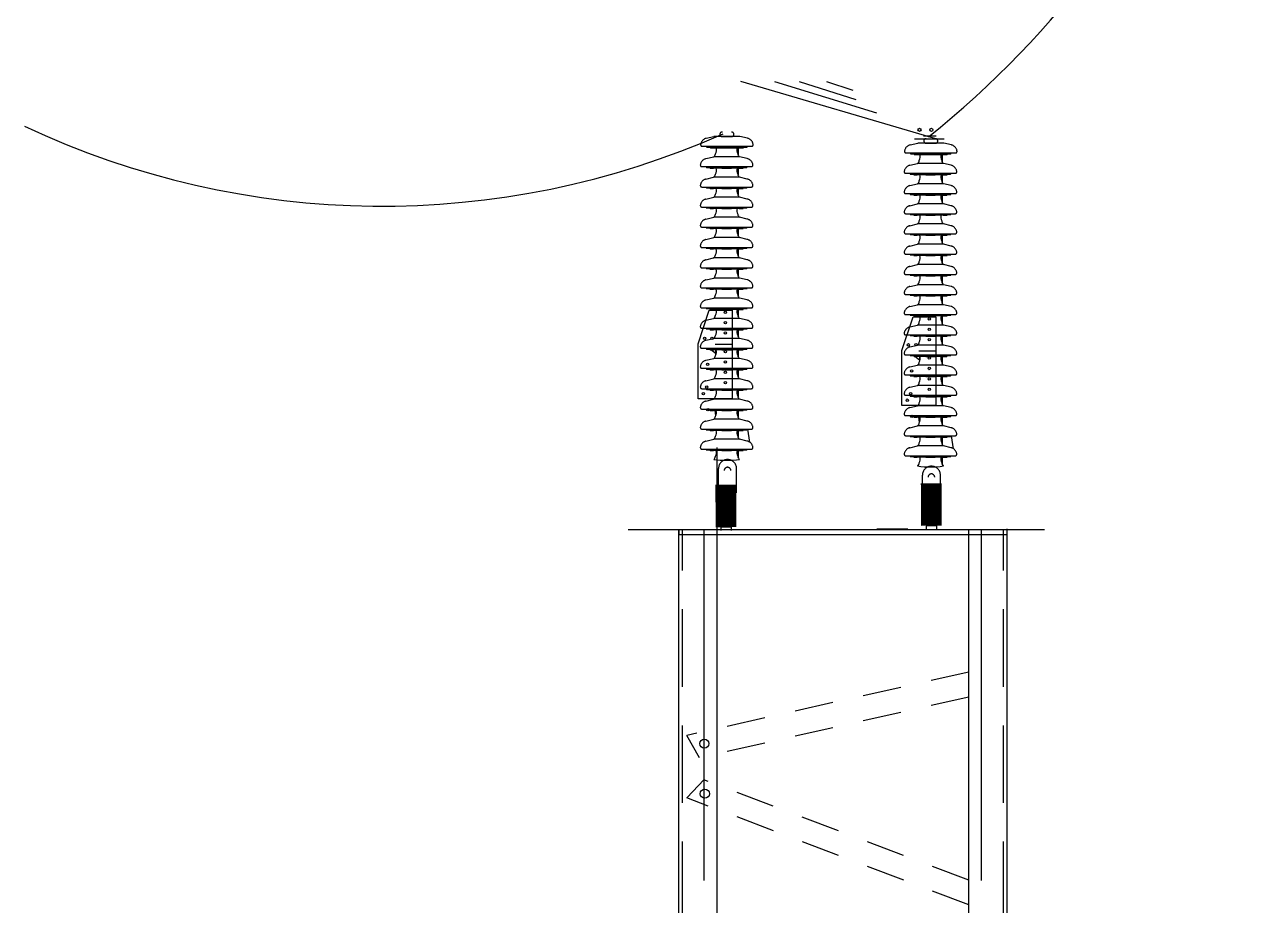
# Model space of a CAD drawing. Header units: inches. Extents: x 29.6 to 118, y -14.2 to 43.7.
# Drawn here: x 75.009 to 78.952, y 12.467 to 15.312 of the extents above; entities that cross this region are included whole.
import ezdxf

# ---------------------------------------------------------------- set-up
doc = ezdxf.new("R2010")
doc.units = ezdxf.units.IN
doc.header["$MEASUREMENT"] = 0
for name, pattern in [('CENTER', [2, 1.25, -0.25, 0.25, -0.25]), ('DASHED', [0.75, 0.5, -0.25]), ('HIDDEN', [0.375, 0.25, -0.125]), ('HIDDEN2', [0.1875, 0.125, -0.0625])]:
    doc.linetypes.add(name, pattern=pattern)
doc.layers.add('DIM', color=2, linetype='Continuous')

msp = doc.modelspace()

# ---------------------------------------------------------------- linework, layer by layer
at = {"color": 2}
for p, q in [((77.95183, 14.94308), (77.32238, 15.1276)), ((77.43139, 15.1276), (77.76027, 15.02646)), ((77.51041, 15.1276), (77.69373, 15.06986)), ((77.59902, 15.1276), (77.684, 15.10016)), ((77.88313, 14.94308), (77.97914, 14.94308)), ((77.22371, 14.84809), (77.23354, 14.84809)), ((77.31718, 14.84809), (77.32884, 14.84809)), ((77.8821, 14.8267), (77.89193, 14.8267)), ((77.97557, 14.8267), (77.98723, 14.8267)), ((77.22366, 14.78241), (77.23349, 14.78241)), ((77.31713, 14.78241), (77.3288, 14.78241)), ((77.88205, 14.76102), (77.89188, 14.76102)), ((77.97552, 14.76102), (77.98719, 14.76102)), ((77.22371, 14.71769), (77.23354, 14.71769)), ((77.31718, 14.71769), (77.32884, 14.71769)), ((77.8821, 14.6963), (77.89193, 14.6963)), ((77.97557, 14.6963), (77.98723, 14.6963)), ((77.22371, 14.65296), (77.23354, 14.65296)), ((77.31718, 14.65296), (77.32884, 14.65296)), ((77.8821, 14.63157), (77.89193, 14.63157)), ((77.97557, 14.63157), (77.98723, 14.63157)), ((77.22371, 14.58729), (77.23354, 14.58729)), ((77.31718, 14.58729), (77.32884, 14.58729)), ((77.8821, 14.56589), (77.89193, 14.56589)), ((77.97557, 14.56589), (77.98723, 14.56589)), ((77.22366, 14.52161), (77.23349, 14.52161)), ((77.31713, 14.52161), (77.3288, 14.52161)), ((77.88205, 14.50022), (77.89188, 14.50022)), ((77.97552, 14.50022), (77.98719, 14.50022)), ((77.22371, 14.45688), (77.23354, 14.45688)), ((77.31718, 14.45688), (77.32884, 14.45688)), ((77.8821, 14.43549), (77.89193, 14.43549)), ((77.97557, 14.43549), (77.98723, 14.43549)), ((77.22371, 14.39216), (77.23354, 14.39216)), ((77.31718, 14.39216), (77.32884, 14.39216)), ((77.8821, 14.37077), (77.89193, 14.37077)), ((77.97557, 14.37077), (77.98723, 14.37077)), ((77.22366, 14.32648), (77.23349, 14.32648)), ((77.31713, 14.32648), (77.3288, 14.32648)), ((77.23889, 14.28), (77.29399, 14.28)), ((77.88205, 14.30509), (77.89188, 14.30509)), ((77.97552, 14.30509), (77.98719, 14.30509)), ((77.22371, 14.26176), (77.23354, 14.26176)), ((77.24234, 14.24811), (77.22567, 14.26176)), ((77.31718, 14.26176), (77.32884, 14.26176)), ((77.8821, 14.24036), (77.89193, 14.24036)), ((77.90073, 14.22672), (77.88406, 14.24036)), ((77.89728, 14.25861), (77.95238, 14.25861)), ((77.97557, 14.24036), (77.98723, 14.24036)), ((77.22371, 14.19703), (77.23354, 14.19703)), ((77.31718, 14.19703), (77.32884, 14.19703)), ((77.8821, 14.17564), (77.89193, 14.17564)), ((77.97557, 14.17564), (77.98723, 14.17564)), ((77.22371, 14.13135), (77.23354, 14.13135)), ((77.31718, 14.13135), (77.32884, 14.13135)), ((77.8821, 14.10996), (77.89193, 14.10996)), ((77.97557, 14.10996), (77.98723, 14.10996)), ((77.22366, 14.06568), (77.23349, 14.06568)), ((77.24124, 14.04943), (77.23877, 14.06568)), ((77.31713, 14.06568), (77.3288, 14.06568)), ((77.88205, 14.04429), (77.89188, 14.04429)), ((77.89963, 14.02804), (77.89716, 14.04429)), ((77.97552, 14.04429), (77.98719, 14.04429)), ((77.22371, 14.00095), (77.23354, 14.00095)), ((77.31718, 14.00095), (77.32884, 14.00095)), ((77.35101, 13.96323), (77.34456, 14.00573)), ((77.8821, 13.97956), (77.89193, 13.97956)), ((77.97557, 13.97956), (77.98723, 13.97956)), ((78.0094, 13.94183), (78.00295, 13.98434)), ((77.22371, 13.93623), (77.23354, 13.93623)), ((77.31718, 13.93623), (77.32884, 13.93623)), ((77.8821, 13.91484), (77.89193, 13.91484)), ((77.97557, 13.91484), (77.98723, 13.91484)), ((77.25003, 13.80012), (77.25003, 13.87813)), ((77.30836, 13.80012), (77.30836, 13.87813)), ((77.90842, 13.77872), (77.90842, 13.85674)), ((77.96675, 13.77872), (77.96675, 13.85674))]:
    msp.add_line(p, q, dxfattribs=at)
at = {"color": 2, "linetype": 'DASHED'}
for p, q in [((77.21059, 14.94436), (77.23537, 14.95014)), ((77.31901, 14.95014), (77.23537, 14.95014)), ((77.26265, 14.95014), (77.29356, 14.95014)), ((77.3438, 14.94436), (77.31901, 14.95014)), ((77.91158, 14.95212), (77.95296, 14.95212)), ((77.19703, 14.91855), (77.35735, 14.91855)), ((77.21123, 14.91735), (77.21123, 14.91855)), ((77.21243, 14.91616), (77.34195, 14.91616)), ((77.22343, 14.91496), (77.22343, 14.91616)), ((77.22462, 14.91377), (77.32976, 14.91377)), ((77.26174, 14.91377), (77.29264, 14.91377)), ((77.33096, 14.91496), (77.33096, 14.91616)), ((77.34315, 14.91735), (77.34315, 14.91855)), ((77.86898, 14.92297), (77.89376, 14.92875)), ((77.9774, 14.92875), (77.89376, 14.92875)), ((77.92104, 14.92875), (77.95195, 14.92875)), ((78.00219, 14.92297), (77.9774, 14.92875)), ((77.20967, 14.87868), (77.23446, 14.88447)), ((77.31809, 14.88447), (77.23446, 14.88447)), ((77.34288, 14.87868), (77.31809, 14.88447)), ((77.85542, 14.89716), (78.01574, 14.89716)), ((77.86962, 14.89596), (77.86962, 14.89716)), ((77.87082, 14.89477), (78.00034, 14.89477)), ((77.88182, 14.89357), (77.88182, 14.89477)), ((77.88301, 14.89238), (77.98815, 14.89238)), ((77.92013, 14.89238), (77.95103, 14.89238)), ((77.98934, 14.89357), (77.98934, 14.89477)), ((78.00154, 14.89596), (78.00154, 14.89716)), ((77.19611, 14.85287), (77.35644, 14.85287)), ((77.21032, 14.85167), (77.21032, 14.85287)), ((77.21151, 14.85048), (77.34104, 14.85048)), ((77.22251, 14.84928), (77.22251, 14.85048)), ((77.31718, 14.84809), (77.23354, 14.84809)), ((77.26082, 14.84809), (77.29173, 14.84809)), ((77.33004, 14.84928), (77.33004, 14.85048)), ((77.34223, 14.85167), (77.34223, 14.85287)), ((77.8545, 14.83148), (78.01483, 14.83148)), ((77.86806, 14.85729), (77.89285, 14.86308)), ((77.86871, 14.83028), (77.86871, 14.83148)), ((77.8699, 14.82909), (77.99943, 14.82909)), ((77.8809, 14.82789), (77.8809, 14.82909)), ((77.97648, 14.86308), (77.89285, 14.86308)), ((78.00127, 14.85729), (77.97648, 14.86308)), ((77.98843, 14.82789), (77.98843, 14.82909)), ((78.00062, 14.83028), (78.00062, 14.83148)), ((77.20962, 14.81301), (77.23441, 14.81879)), ((77.31805, 14.81879), (77.23441, 14.81879)), ((77.34283, 14.81301), (77.31805, 14.81879)), ((77.86801, 14.79162), (77.8928, 14.7974)), ((77.97557, 14.8267), (77.89193, 14.8267)), ((77.97644, 14.7974), (77.8928, 14.7974)), ((77.91921, 14.8267), (77.95012, 14.8267)), ((78.00122, 14.79162), (77.97644, 14.7974)), ((77.19606, 14.78719), (77.35639, 14.78719)), ((77.20967, 14.74828), (77.23446, 14.75406)), ((77.21027, 14.786), (77.21027, 14.78719)), ((77.21146, 14.7848), (77.34099, 14.7848)), ((77.22246, 14.78361), (77.22246, 14.7848)), ((77.31713, 14.78241), (77.23349, 14.78241)), ((77.31809, 14.75406), (77.23446, 14.75406)), ((77.26077, 14.78241), (77.29168, 14.78241)), ((77.34288, 14.74828), (77.31809, 14.75406)), ((77.32999, 14.78361), (77.32999, 14.7848)), ((77.34218, 14.786), (77.34218, 14.78719)), ((77.85445, 14.7658), (78.01478, 14.7658)), ((77.86866, 14.76461), (77.86866, 14.7658)), ((77.86985, 14.76341), (77.99938, 14.76341)), ((77.88085, 14.76222), (77.88085, 14.76341)), ((77.97552, 14.76102), (77.89188, 14.76102)), ((77.91916, 14.76102), (77.95007, 14.76102)), ((77.98838, 14.76222), (77.98838, 14.76341)), ((78.00057, 14.76461), (78.00057, 14.7658)), ((77.19611, 14.72247), (77.35644, 14.72247)), ((77.21032, 14.72127), (77.21032, 14.72247)), ((77.21151, 14.72008), (77.34104, 14.72008)), ((77.22251, 14.71888), (77.22251, 14.72008)), ((77.31718, 14.71769), (77.23354, 14.71769)), ((77.26082, 14.71769), (77.29173, 14.71769)), ((77.33004, 14.71888), (77.33004, 14.72008)), ((77.34223, 14.72127), (77.34223, 14.72247)), ((77.86806, 14.72689), (77.89285, 14.73267)), ((77.97648, 14.73267), (77.89285, 14.73267)), ((78.00127, 14.72689), (77.97648, 14.73267)), ((77.20967, 14.68356), (77.23446, 14.68934)), ((77.31809, 14.68934), (77.23446, 14.68934)), ((77.34288, 14.68356), (77.31809, 14.68934)), ((77.8545, 14.70108), (78.01483, 14.70108)), ((77.86871, 14.69988), (77.86871, 14.70108)), ((77.8699, 14.69869), (77.99943, 14.69869)), ((77.8809, 14.69749), (77.8809, 14.69869)), ((77.97557, 14.6963), (77.89193, 14.6963)), ((77.91921, 14.6963), (77.95012, 14.6963)), ((77.98843, 14.69749), (77.98843, 14.69869)), ((78.00062, 14.69988), (78.00062, 14.70108)), ((77.19611, 14.65774), (77.35644, 14.65774)), ((77.21032, 14.65655), (77.21032, 14.65774)), ((77.21151, 14.65535), (77.34104, 14.65535)), ((77.22251, 14.65416), (77.22251, 14.65535)), ((77.31718, 14.65296), (77.23354, 14.65296)), ((77.26082, 14.65296), (77.29173, 14.65296)), ((77.33004, 14.65416), (77.33004, 14.65535)), ((77.34223, 14.65655), (77.34223, 14.65774)), ((77.8545, 14.63635), (78.01483, 14.63635)), ((77.86806, 14.66217), (77.89285, 14.66795)), ((77.86871, 14.63516), (77.86871, 14.63635)), ((77.8699, 14.63396), (77.99943, 14.63396)), ((77.8809, 14.63277), (77.8809, 14.63396)), ((77.97557, 14.63157), (77.89193, 14.63157)), ((77.97648, 14.66795), (77.89285, 14.66795)), ((77.91921, 14.63157), (77.95012, 14.63157)), ((78.00127, 14.66217), (77.97648, 14.66795)), ((77.98843, 14.63277), (77.98843, 14.63396)), ((78.00062, 14.63516), (78.00062, 14.63635)), ((77.19611, 14.59207), (77.35644, 14.59207)), ((77.20967, 14.61788), (77.23446, 14.62366)), ((77.21032, 14.59087), (77.21032, 14.59207)), ((77.31809, 14.62366), (77.23446, 14.62366)), ((77.34288, 14.61788), (77.31809, 14.62366)), ((77.34223, 14.59087), (77.34223, 14.59207)), ((77.86806, 14.59649), (77.89285, 14.60227)), ((77.97648, 14.60227), (77.89285, 14.60227)), ((78.00127, 14.59649), (77.97648, 14.60227)), ((77.20962, 14.5522), (77.23441, 14.55798)), ((77.21151, 14.58968), (77.34104, 14.58968)), ((77.22251, 14.58848), (77.22251, 14.58968)), ((77.31718, 14.58729), (77.23354, 14.58729)), ((77.31805, 14.55798), (77.23441, 14.55798)), ((77.26082, 14.58729), (77.29173, 14.58729)), ((77.34283, 14.5522), (77.31805, 14.55798)), ((77.33004, 14.58848), (77.33004, 14.58968)), ((77.8545, 14.57067), (78.01483, 14.57067)), ((77.86871, 14.56948), (77.86871, 14.57067)), ((77.8699, 14.56828), (77.99943, 14.56828)), ((77.8809, 14.56709), (77.8809, 14.56828)), ((77.97557, 14.56589), (77.89193, 14.56589)), ((77.91921, 14.56589), (77.95012, 14.56589)), ((77.98843, 14.56709), (77.98843, 14.56828)), ((78.00062, 14.56948), (78.00062, 14.57067)), ((77.19606, 14.52639), (77.35639, 14.52639)), ((77.21027, 14.52519), (77.21027, 14.52639)), ((77.21146, 14.524), (77.34099, 14.524)), ((77.22246, 14.5228), (77.22246, 14.524)), ((77.31713, 14.52161), (77.23349, 14.52161)), ((77.26077, 14.52161), (77.29168, 14.52161)), ((77.32999, 14.5228), (77.32999, 14.524)), ((77.34218, 14.52519), (77.34218, 14.52639)), ((77.86801, 14.53081), (77.8928, 14.53659)), ((77.97644, 14.53659), (77.8928, 14.53659)), ((78.00122, 14.53081), (77.97644, 14.53659)), ((77.20967, 14.48748), (77.23446, 14.49326)), ((77.31809, 14.49326), (77.23446, 14.49326)), ((77.34288, 14.48748), (77.31809, 14.49326)), ((77.85445, 14.505), (78.01478, 14.505)), ((77.86866, 14.5038), (77.86866, 14.505)), ((77.86985, 14.50261), (77.99938, 14.50261)), ((77.88085, 14.50141), (77.88085, 14.50261)), ((77.97552, 14.50022), (77.89188, 14.50022)), ((77.91916, 14.50022), (77.95007, 14.50022)), ((77.98838, 14.50141), (77.98838, 14.50261)), ((78.00057, 14.5038), (78.00057, 14.505)), ((77.19611, 14.46166), (77.35644, 14.46166)), ((77.21032, 14.46047), (77.21032, 14.46166)), ((77.21151, 14.45927), (77.34104, 14.45927)), ((77.22251, 14.45808), (77.22251, 14.45927)), ((77.31718, 14.45688), (77.23354, 14.45688)), ((77.26082, 14.45688), (77.29173, 14.45688)), ((77.33004, 14.45808), (77.33004, 14.45927)), ((77.34223, 14.46047), (77.34223, 14.46166)), ((77.8545, 14.44027), (78.01483, 14.44027)), ((77.86806, 14.46609), (77.89285, 14.47187)), ((77.86871, 14.43908), (77.86871, 14.44027)), ((77.8699, 14.43788), (77.99943, 14.43788)), ((77.8809, 14.43669), (77.8809, 14.43788)), ((77.97557, 14.43549), (77.89193, 14.43549)), ((77.97648, 14.47187), (77.89285, 14.47187)), ((77.91921, 14.43549), (77.95012, 14.43549)), ((78.00127, 14.46609), (77.97648, 14.47187)), ((77.98843, 14.43669), (77.98843, 14.43788)), ((78.00062, 14.43908), (78.00062, 14.44027)), ((77.19611, 14.39694), (77.35644, 14.39694)), ((77.20967, 14.42275), (77.23446, 14.42853)), ((77.21032, 14.39574), (77.21032, 14.39694)), ((77.21151, 14.39455), (77.34104, 14.39455)), ((77.22251, 14.39335), (77.22251, 14.39455)), ((77.31809, 14.42853), (77.23446, 14.42853)), ((77.34288, 14.42275), (77.31809, 14.42853)), ((77.33004, 14.39335), (77.33004, 14.39455)), ((77.34223, 14.39574), (77.34223, 14.39694)), ((77.86806, 14.40136), (77.89285, 14.40714)), ((77.97648, 14.40714), (77.89285, 14.40714)), ((78.00127, 14.40136), (77.97648, 14.40714)), ((77.20962, 14.35708), (77.23441, 14.36286)), ((77.31718, 14.39216), (77.23354, 14.39216)), ((77.31805, 14.36286), (77.23441, 14.36286)), ((77.26082, 14.39216), (77.29173, 14.39216)), ((77.34283, 14.35708), (77.31805, 14.36286)), ((77.8545, 14.37555), (78.01483, 14.37555)), ((77.86871, 14.37435), (77.86871, 14.37555)), ((77.8699, 14.37316), (77.99943, 14.37316)), ((77.8809, 14.37196), (77.8809, 14.37316)), ((77.97557, 14.37077), (77.89193, 14.37077)), ((77.91921, 14.37077), (77.95012, 14.37077)), ((77.98843, 14.37196), (77.98843, 14.37316)), ((78.00062, 14.37435), (78.00062, 14.37555)), ((77.19606, 14.33126), (77.35639, 14.33126)), ((77.21027, 14.33007), (77.21027, 14.33126)), ((77.21146, 14.32887), (77.34099, 14.32887)), ((77.22246, 14.32768), (77.22246, 14.32887)), ((77.31713, 14.32648), (77.23349, 14.32648)), ((77.26077, 14.32648), (77.29168, 14.32648)), ((77.32999, 14.32768), (77.32999, 14.32887)), ((77.34218, 14.33007), (77.34218, 14.33126)), ((77.86801, 14.33568), (77.8928, 14.34147)), ((77.97644, 14.34147), (77.8928, 14.34147)), ((78.00122, 14.33568), (77.97644, 14.34147)), ((77.20967, 14.29235), (77.23446, 14.29813)), ((77.31809, 14.29813), (77.23446, 14.29813)), ((77.34288, 14.29235), (77.31809, 14.29813)), ((77.85445, 14.30987), (78.01478, 14.30987)), ((77.86806, 14.27096), (77.89285, 14.27674)), ((77.86866, 14.30867), (77.86866, 14.30987)), ((77.86985, 14.30748), (77.99938, 14.30748)), ((77.88085, 14.30629), (77.88085, 14.30748)), ((77.97552, 14.30509), (77.89188, 14.30509)), ((77.97648, 14.27674), (77.89285, 14.27674)), ((77.91916, 14.30509), (77.95007, 14.30509)), ((78.00127, 14.27096), (77.97648, 14.27674)), ((77.98838, 14.30629), (77.98838, 14.30748)), ((78.00057, 14.30867), (78.00057, 14.30987)), ((77.19611, 14.26654), (77.35644, 14.26654)), ((77.21032, 14.26534), (77.21032, 14.26654)), ((77.21151, 14.26415), (77.34104, 14.26415)), ((77.22251, 14.26295), (77.22251, 14.26415)), ((77.31718, 14.26176), (77.23354, 14.26176)), ((77.26082, 14.26176), (77.29173, 14.26176)), ((77.33004, 14.26295), (77.33004, 14.26415)), ((77.34223, 14.26534), (77.34223, 14.26654)), ((77.8545, 14.24514), (78.01483, 14.24514)), ((77.86871, 14.24395), (77.86871, 14.24514)), ((77.8699, 14.24275), (77.99943, 14.24275)), ((77.8809, 14.24156), (77.8809, 14.24275)), ((77.97557, 14.24036), (77.89193, 14.24036)), ((77.91921, 14.24036), (77.95012, 14.24036)), ((77.98843, 14.24156), (77.98843, 14.24275)), ((78.00062, 14.24395), (78.00062, 14.24514)), ((77.19611, 14.20181), (77.35644, 14.20181)), ((77.20967, 14.22763), (77.23446, 14.23341)), ((77.21032, 14.20062), (77.21032, 14.20181)), ((77.21151, 14.19942), (77.34104, 14.19942)), ((77.22251, 14.19823), (77.22251, 14.19942)), ((77.31718, 14.19703), (77.23354, 14.19703)), ((77.31809, 14.23341), (77.23446, 14.23341)), ((77.26082, 14.19703), (77.29173, 14.19703)), ((77.34288, 14.22763), (77.31809, 14.23341)), ((77.33004, 14.19823), (77.33004, 14.19942)), ((77.34223, 14.20062), (77.34223, 14.20181)), ((77.86806, 14.20623), (77.89285, 14.21202)), ((77.97648, 14.21202), (77.89285, 14.21202)), ((78.00127, 14.20623), (77.97648, 14.21202)), ((77.20967, 14.16195), (77.23446, 14.16773)), ((77.31809, 14.16773), (77.23446, 14.16773)), ((77.34288, 14.16195), (77.31809, 14.16773)), ((77.8545, 14.18042), (78.01483, 14.18042)), ((77.86871, 14.17922), (77.86871, 14.18042)), ((77.8699, 14.17803), (77.99943, 14.17803)), ((77.8809, 14.17683), (77.8809, 14.17803)), ((77.97557, 14.17564), (77.89193, 14.17564)), ((77.91921, 14.17564), (77.95012, 14.17564)), ((77.98843, 14.17683), (77.98843, 14.17803)), ((78.00062, 14.17922), (78.00062, 14.18042)), ((77.19611, 14.13613), (77.35644, 14.13613)), ((77.21032, 14.13494), (77.21032, 14.13613)), ((77.21151, 14.13374), (77.34104, 14.13374)), ((77.22251, 14.13255), (77.22251, 14.13374)), ((77.31718, 14.13135), (77.23354, 14.13135)), ((77.26082, 14.13135), (77.29173, 14.13135)), ((77.33004, 14.13255), (77.33004, 14.13374)), ((77.34223, 14.13494), (77.34223, 14.13613)), ((77.86806, 14.14056), (77.89285, 14.14634)), ((77.97648, 14.14634), (77.89285, 14.14634)), ((78.00127, 14.14056), (77.97648, 14.14634)), ((77.20962, 14.09627), (77.23441, 14.10205)), ((77.31805, 14.10205), (77.23441, 14.10205)), ((77.34283, 14.09627), (77.31805, 14.10205)), ((77.8545, 14.11474), (78.01483, 14.11474)), ((77.86801, 14.07488), (77.8928, 14.08066)), ((77.86871, 14.11355), (77.86871, 14.11474)), ((77.8699, 14.11235), (77.99943, 14.11235)), ((77.8809, 14.11116), (77.8809, 14.11235)), ((77.97557, 14.10996), (77.89193, 14.10996)), ((77.97644, 14.08066), (77.8928, 14.08066)), ((77.91921, 14.10996), (77.95012, 14.10996)), ((78.00122, 14.07488), (77.97644, 14.08066)), ((77.98843, 14.11116), (77.98843, 14.11235)), ((78.00062, 14.11355), (78.00062, 14.11474)), ((77.19606, 14.07046), (77.35639, 14.07046)), ((77.21027, 14.06926), (77.21027, 14.07046)), ((77.21146, 14.06807), (77.34099, 14.06807)), ((77.22246, 14.06687), (77.22246, 14.06807)), ((77.31713, 14.06568), (77.23349, 14.06568)), ((77.26077, 14.06568), (77.29168, 14.06568)), ((77.32999, 14.06687), (77.32999, 14.06807)), ((77.34218, 14.06926), (77.34218, 14.07046)), ((77.85445, 14.04907), (78.01478, 14.04907)), ((77.86866, 14.04787), (77.86866, 14.04907)), ((77.86985, 14.04668), (77.99938, 14.04668)), ((77.88085, 14.04548), (77.88085, 14.04668)), ((77.97552, 14.04429), (77.89188, 14.04429)), ((77.91916, 14.04429), (77.95007, 14.04429)), ((77.98838, 14.04548), (77.98838, 14.04668)), ((78.00057, 14.04787), (78.00057, 14.04907)), ((77.19611, 14.00573), (77.35644, 14.00573)), ((77.20967, 14.03155), (77.23446, 14.03733)), ((77.21032, 14.00454), (77.21032, 14.00573)), ((77.21151, 14.00334), (77.34104, 14.00334)), ((77.22251, 14.00215), (77.22251, 14.00334)), ((77.31718, 14.00095), (77.23354, 14.00095)), ((77.31809, 14.03733), (77.23446, 14.03733)), ((77.26082, 14.00095), (77.29173, 14.00095)), ((77.34288, 14.03155), (77.31809, 14.03733)), ((77.33004, 14.00215), (77.33004, 14.00334)), ((77.34223, 14.00454), (77.34223, 14.00573)), ((77.86806, 14.01016), (77.89285, 14.01594)), ((77.97648, 14.01594), (77.89285, 14.01594)), ((78.00127, 14.01016), (77.97648, 14.01594)), ((77.20967, 13.96682), (77.23446, 13.9726)), ((77.31809, 13.9726), (77.23446, 13.9726)), ((77.34288, 13.96682), (77.31809, 13.9726)), ((77.8545, 13.98434), (78.01483, 13.98434)), ((77.86871, 13.98315), (77.86871, 13.98434)), ((77.8699, 13.98195), (77.99943, 13.98195)), ((77.8809, 13.98076), (77.8809, 13.98195)), ((77.97557, 13.97956), (77.89193, 13.97956)), ((77.91921, 13.97956), (77.95012, 13.97956)), ((77.98843, 13.98076), (77.98843, 13.98195)), ((78.00062, 13.98315), (78.00062, 13.98434)), ((77.19611, 13.94101), (77.35644, 13.94101)), ((77.21032, 13.93981), (77.21032, 13.94101)), ((77.21151, 13.93862), (77.34104, 13.93862)), ((77.22251, 13.93742), (77.22251, 13.93862)), ((77.31718, 13.93623), (77.23354, 13.93623)), ((77.26082, 13.93623), (77.29173, 13.93623)), ((77.33004, 13.93742), (77.33004, 13.93862)), ((77.34223, 13.93981), (77.34223, 13.94101)), ((77.86806, 13.94543), (77.89285, 13.95121)), ((77.97648, 13.95121), (77.89285, 13.95121)), ((78.00127, 13.94543), (77.97648, 13.95121)), ((77.8545, 13.91961), (78.01483, 13.91961)), ((77.86871, 13.91842), (77.86871, 13.91961)), ((77.8699, 13.91722), (77.99943, 13.91722)), ((77.8809, 13.91603), (77.8809, 13.91722)), ((77.97557, 13.91484), (77.89193, 13.91484)), ((77.91921, 13.91484), (77.95012, 13.91484)), ((77.98843, 13.91603), (77.98843, 13.91722)), ((78.00062, 13.91842), (78.00062, 13.91961))]:
    msp.add_line(p, q, dxfattribs=at)
at = {"color": 2}
for points in [[(77.24187, 14.91377), (77.24187, 14.91855)], [(77.31356, 14.91855), (77.31356, 14.91616)], [(77.31356, 14.91377), (77.31356, 14.89003)], [(77.90026, 14.89238), (77.90026, 14.89716)], [(77.97195, 14.89716), (77.97195, 14.89477)], [(77.97195, 14.89238), (77.97195, 14.86864)], [(77.31356, 14.85287), (77.31356, 14.85048)], [(77.31356, 14.84809), (77.31356, 14.82435)], [(77.97195, 14.83148), (77.97195, 14.82909)], [(77.97195, 14.8267), (77.97195, 14.80296)], [(77.24187, 14.7848), (77.24187, 14.78719)], [(77.31356, 14.78719), (77.31356, 14.7848)], [(77.31356, 14.78241), (77.31356, 14.75963)], [(77.90026, 14.76341), (77.90026, 14.7658)], [(77.97195, 14.7658), (77.97195, 14.76341)], [(77.97195, 14.76102), (77.97195, 14.73823)], [(77.31356, 14.65296), (77.31356, 14.62922)], [(77.97195, 14.63157), (77.97195, 14.60783)], [(77.31356, 14.58729), (77.31356, 14.56355)], [(77.97195, 14.56589), (77.97195, 14.54215)], [(77.31356, 14.52161), (77.31356, 14.49882)], [(77.97195, 14.50022), (77.97195, 14.47743)], [(77.31356, 14.46166), (77.31356, 14.4341)], [(77.97195, 14.44027), (77.97195, 14.4127)], [(77.31356, 14.39694), (77.31356, 14.39455)], [(77.31356, 14.39216), (77.31356, 14.36842)], [(77.97195, 14.37555), (77.97195, 14.37316)], [(77.97195, 14.37077), (77.97195, 14.34703)], [(77.31356, 14.33126), (77.31356, 14.32887)], [(77.31356, 14.32648), (77.31356, 14.30369)], [(77.97195, 14.30987), (77.97195, 14.30748)], [(77.97195, 14.30509), (77.97195, 14.2823)], [(77.24187, 14.24688), (77.24187, 14.26176)], [(77.31356, 14.26176), (77.31356, 14.23897)], [(77.90026, 14.22549), (77.90026, 14.24036)], [(77.97195, 14.24036), (77.97195, 14.21758)], [(77.31356, 14.19703), (77.31356, 14.17329)], [(77.97195, 14.17564), (77.97195, 14.1519)], [(77.31356, 14.13135), (77.31356, 14.10761)], [(77.97195, 14.10996), (77.97195, 14.08622)], [(77.31356, 14.07046), (77.31356, 14.06807)], [(77.31356, 14.06568), (77.31356, 14.04289)], [(77.97195, 14.04907), (77.97195, 14.04668)], [(77.97195, 14.04429), (77.97195, 14.0215)], [(77.31356, 14.00095), (77.31356, 13.97816)], [(77.97195, 13.97956), (77.97195, 13.95677)], [(77.31356, 13.93623), (77.31356, 13.91344)], [(77.97195, 13.91484), (77.97195, 13.89205)]]:
    msp.add_lwpolyline(points, dxfattribs=at)
for points in [[(77.22019, 14.38928), (77.29399, 14.38928), (77.29399, 14.10327), (77.18406, 14.10327), (77.18406, 14.28091)], [(77.87858, 14.36789), (77.95238, 14.36789), (77.95238, 14.08188), (77.84245, 14.08188), (77.84245, 14.25952)]]:
    msp.add_lwpolyline(points, close=True, dxfattribs=at)
at = {"color": 2, "const_width": 0.06691}
for points in [[(77.27427, 13.6891), (77.27348, 13.82604)], [(77.93767, 13.69349), (77.93688, 13.83043)]]:
    msp.add_lwpolyline(points, dxfattribs=at)
at = {"color": 2}
for centre, radius in [((77.89913, 14.97188), 0.00509), ((77.93754, 14.97188), 0.00509), ((77.27235, 14.38276), 0.0038), ((77.93074, 14.36137), 0.0038), ((77.27235, 14.3493), 0.0038), ((77.27235, 14.31585), 0.0038), ((77.93074, 14.32791), 0.0038), ((77.20507, 14.299), 0.0038), ((77.22897, 14.29912), 0.0038), ((77.86346, 14.27761), 0.0038), ((77.88736, 14.27773), 0.0038), ((77.93074, 14.29446), 0.0038), ((77.27235, 14.2561), 0.0038), ((77.93074, 14.23471), 0.0038), ((77.21499, 14.21502), 0.0038), ((77.27235, 14.22265), 0.0038), ((77.87338, 14.19362), 0.0038), ((77.93074, 14.20126), 0.0038), ((77.27235, 14.18919), 0.0038), ((77.27235, 14.15574), 0.0038), ((77.93074, 14.1678), 0.0038), ((77.20131, 14.12037), 0.0038), ((77.21223, 14.1414), 0.0038), ((77.87062, 14.12001), 0.0038), ((77.93074, 14.13435), 0.0038), ((77.8597, 14.09898), 0.0038), ((77.2156, 14.06865), 0.0038), ((77.87399, 14.04726), 0.0038)]:
    msp.add_circle(centre, radius, dxfattribs=at)
at = {"color": 3}
for centre, radius, start, end in [((75.98265, 17.37838), 3.11246, 308.67925, 6.55688), ((76.16354, 17.43892), 2.71354, 244.80937, 293.94143)]:
    msp.add_arc(centre, radius, start, end, dxfattribs=at)
at = {"color": 2, "linetype": 'DASHED'}
for centre, radius, start, end in [((77.26174, 14.95729), 0.00721, 82.7047, 277.2953), ((77.29264, 14.95729), 0.00721, 262.7047, 97.2953), ((77.19703, 14.92333), 0.00478, 173.28208, 270), ((77.21601, 14.92109), 0.0239, 103.13002, 173.28208), ((77.21243, 14.91735), 0.00119, 180, 270), ((77.22462, 14.91496), 0.00119, 180, 270), ((77.32976, 14.91496), 0.00119, 270, 0), ((77.34195, 14.91735), 0.00119, 270, 0), ((77.33837, 14.92109), 0.0239, 6.71792, 76.86998), ((77.35735, 14.92333), 0.00478, 270, 6.71792), ((77.8744, 14.8997), 0.0239, 103.13002, 173.28208), ((77.92013, 14.9359), 0.00721, 82.7047, 277.2953), ((77.95103, 14.9359), 0.00721, 262.7047, 97.2953), ((77.99676, 14.8997), 0.0239, 6.71792, 76.86998), ((77.2151, 14.85541), 0.0239, 103.13002, 173.28208), ((77.33745, 14.85541), 0.0239, 6.71792, 76.86998), ((77.85542, 14.90193), 0.00478, 173.28208, 270), ((77.87082, 14.89596), 0.00119, 180, 270), ((77.88301, 14.89357), 0.00119, 180, 270), ((77.98815, 14.89357), 0.00119, 270, 0), ((78.00034, 14.89596), 0.00119, 270, 0), ((78.01574, 14.90193), 0.00478, 270, 6.71792), ((77.19611, 14.85765), 0.00478, 173.28208, 270), ((77.21151, 14.85167), 0.00119, 180, 270), ((77.22371, 14.84928), 0.00119, 180, 270), ((77.32884, 14.84928), 0.00119, 270, 0), ((77.34104, 14.85167), 0.00119, 270, 0), ((77.35644, 14.85765), 0.00478, 270, 6.71792), ((77.8545, 14.83626), 0.00478, 173.28208, 270), ((77.87349, 14.83402), 0.0239, 103.13002, 173.28208), ((77.8699, 14.83028), 0.00119, 180, 270), ((77.99943, 14.83028), 0.00119, 270, 0), ((77.99584, 14.83402), 0.0239, 6.71792, 76.86998), ((78.01483, 14.83626), 0.00478, 270, 6.71792), ((77.19606, 14.79197), 0.00478, 173.28208, 270), ((77.21505, 14.78974), 0.0239, 103.13002, 173.28208), ((77.3374, 14.78974), 0.0239, 6.71792, 76.86998), ((77.35639, 14.79197), 0.00478, 270, 6.71792), ((77.87344, 14.76834), 0.0239, 103.13002, 173.28208), ((77.8821, 14.82789), 0.00119, 180, 270), ((77.98723, 14.82789), 0.00119, 270, 0), ((77.99579, 14.76834), 0.0239, 6.71792, 76.86998), ((77.21146, 14.786), 0.00119, 180, 270), ((77.22366, 14.78361), 0.00119, 180, 270), ((77.3288, 14.78361), 0.00119, 270, 0), ((77.34099, 14.786), 0.00119, 270, 0), ((77.85445, 14.77058), 0.00478, 173.28208, 270), ((77.86985, 14.76461), 0.00119, 180, 270), ((77.88205, 14.76222), 0.00119, 180, 270), ((77.98719, 14.76222), 0.00119, 270, 0), ((77.99938, 14.76461), 0.00119, 270, 0), ((78.01478, 14.77058), 0.00478, 270, 6.71792), ((77.19611, 14.72725), 0.00478, 173.28208, 270), ((77.2151, 14.72501), 0.0239, 103.13002, 173.28208), ((77.21151, 14.72127), 0.00119, 180, 270), ((77.22371, 14.71888), 0.00119, 180, 270), ((77.32884, 14.71888), 0.00119, 270, 0), ((77.34104, 14.72127), 0.00119, 270, 0), ((77.33745, 14.72501), 0.0239, 6.71792, 76.86998), ((77.35644, 14.72725), 0.00478, 270, 6.71792), ((77.87349, 14.70362), 0.0239, 103.13002, 173.28208), ((77.99584, 14.70362), 0.0239, 6.71792, 76.86998), ((77.2151, 14.66029), 0.0239, 103.13002, 173.28208), ((77.33745, 14.66029), 0.0239, 6.71792, 76.86998), ((77.8545, 14.70586), 0.00478, 173.28208, 270), ((77.8699, 14.69988), 0.00119, 180, 270), ((77.8821, 14.69749), 0.00119, 180, 270), ((77.98723, 14.69749), 0.00119, 270, 0), ((77.99943, 14.69988), 0.00119, 270, 0), ((78.01483, 14.70586), 0.00478, 270, 6.71792), ((77.19611, 14.66252), 0.00478, 173.28208, 270), ((77.21151, 14.65655), 0.00119, 180, 270), ((77.22371, 14.65416), 0.00119, 180, 270), ((77.32884, 14.65416), 0.00119, 270, 0), ((77.34104, 14.65655), 0.00119, 270, 0), ((77.35644, 14.66252), 0.00478, 270, 6.71792), ((77.8545, 14.64113), 0.00478, 173.28208, 270), ((77.87349, 14.63889), 0.0239, 103.13002, 173.28208), ((77.8699, 14.63516), 0.00119, 180, 270), ((77.8821, 14.63277), 0.00119, 180, 270), ((77.98723, 14.63277), 0.00119, 270, 0), ((77.99943, 14.63516), 0.00119, 270, 0), ((77.99584, 14.63889), 0.0239, 6.71792, 76.86998), ((78.01483, 14.64113), 0.00478, 270, 6.71792), ((77.19611, 14.59684), 0.00478, 173.28208, 270), ((77.2151, 14.59461), 0.0239, 103.13002, 173.28208), ((77.33745, 14.59461), 0.0239, 6.71792, 76.86998), ((77.35644, 14.59684), 0.00478, 270, 6.71792), ((77.87349, 14.57322), 0.0239, 103.13002, 173.28208), ((77.99584, 14.57322), 0.0239, 6.71792, 76.86998), ((77.21505, 14.52893), 0.0239, 103.13002, 173.28208), ((77.21151, 14.59087), 0.00119, 180, 270), ((77.22371, 14.58848), 0.00119, 180, 270), ((77.32884, 14.58848), 0.00119, 270, 0), ((77.34104, 14.59087), 0.00119, 270, 0), ((77.3374, 14.52893), 0.0239, 6.71792, 76.86998), ((77.8545, 14.57545), 0.00478, 173.28208, 270), ((77.8699, 14.56948), 0.00119, 180, 270), ((77.8821, 14.56709), 0.00119, 180, 270), ((77.98723, 14.56709), 0.00119, 270, 0), ((77.99943, 14.56948), 0.00119, 270, 0), ((78.01483, 14.57545), 0.00478, 270, 6.71792), ((77.19606, 14.53117), 0.00478, 173.28208, 270), ((77.21146, 14.52519), 0.00119, 180, 270), ((77.22366, 14.5228), 0.00119, 180, 270), ((77.3288, 14.5228), 0.00119, 270, 0), ((77.34099, 14.52519), 0.00119, 270, 0), ((77.35639, 14.53117), 0.00478, 270, 6.71792), ((77.87344, 14.50754), 0.0239, 103.13002, 173.28208), ((77.99579, 14.50754), 0.0239, 6.71792, 76.86998), ((77.2151, 14.46421), 0.0239, 103.13002, 173.28208), ((77.33745, 14.46421), 0.0239, 6.71792, 76.86998), ((77.85445, 14.50978), 0.00478, 173.28208, 270), ((77.86985, 14.5038), 0.00119, 180, 270), ((77.88205, 14.50141), 0.00119, 180, 270), ((77.98719, 14.50141), 0.00119, 270, 0), ((77.99938, 14.5038), 0.00119, 270, 0), ((78.01478, 14.50978), 0.00478, 270, 6.71792), ((77.19611, 14.46644), 0.00478, 173.28208, 270), ((77.21151, 14.46047), 0.00119, 180, 270), ((77.22371, 14.45808), 0.00119, 180, 270), ((77.32884, 14.45808), 0.00119, 270, 0), ((77.34104, 14.46047), 0.00119, 270, 0), ((77.35644, 14.46644), 0.00478, 270, 6.71792), ((77.8545, 14.44505), 0.00478, 173.28208, 270), ((77.87349, 14.44281), 0.0239, 103.13002, 173.28208), ((77.8699, 14.43908), 0.00119, 180, 270), ((77.8821, 14.43669), 0.00119, 180, 270), ((77.98723, 14.43669), 0.00119, 270, 0), ((77.99943, 14.43908), 0.00119, 270, 0), ((77.99584, 14.44281), 0.0239, 6.71792, 76.86998), ((78.01483, 14.44505), 0.00478, 270, 6.71792), ((77.19611, 14.40172), 0.00478, 173.28208, 270), ((77.2151, 14.39948), 0.0239, 103.13002, 173.28208), ((77.21151, 14.39574), 0.00119, 180, 270), ((77.34104, 14.39574), 0.00119, 270, 0), ((77.33745, 14.39948), 0.0239, 6.71792, 76.86998), ((77.35644, 14.40172), 0.00478, 270, 6.71792), ((77.87349, 14.37809), 0.0239, 103.13002, 173.28208), ((77.99584, 14.37809), 0.0239, 6.71792, 76.86998), ((77.21505, 14.3338), 0.0239, 103.13002, 173.28208), ((77.22371, 14.39335), 0.00119, 180, 270), ((77.32884, 14.39335), 0.00119, 270, 0), ((77.3374, 14.3338), 0.0239, 6.71792, 76.86998), ((77.8545, 14.38033), 0.00478, 173.28208, 270), ((77.8699, 14.37435), 0.00119, 180, 270), ((77.8821, 14.37196), 0.00119, 180, 270), ((77.98723, 14.37196), 0.00119, 270, 0), ((77.99943, 14.37435), 0.00119, 270, 0), ((78.01483, 14.38033), 0.00478, 270, 6.71792), ((77.19606, 14.33604), 0.00478, 173.28208, 270), ((77.21146, 14.33007), 0.00119, 180, 270), ((77.22366, 14.32768), 0.00119, 180, 270), ((77.3288, 14.32768), 0.00119, 270, 0), ((77.34099, 14.33007), 0.00119, 270, 0), ((77.35639, 14.33604), 0.00478, 270, 6.71792), ((77.87344, 14.31241), 0.0239, 103.13002, 173.28208), ((77.99579, 14.31241), 0.0239, 6.71792, 76.86998), ((77.2151, 14.26908), 0.0239, 103.13002, 173.28208), ((77.33745, 14.26908), 0.0239, 6.71792, 76.86998), ((77.85445, 14.31465), 0.00478, 173.28208, 270), ((77.86985, 14.30867), 0.00119, 180, 270), ((77.88205, 14.30629), 0.00119, 180, 270), ((77.98719, 14.30629), 0.00119, 270, 0), ((77.99938, 14.30867), 0.00119, 270, 0), ((78.01478, 14.31465), 0.00478, 270, 6.71792), ((77.19611, 14.27131), 0.00478, 173.28208, 270), ((77.21151, 14.26534), 0.00119, 180, 270), ((77.22371, 14.26295), 0.00119, 180, 270), ((77.32884, 14.26295), 0.00119, 270, 0), ((77.34104, 14.26534), 0.00119, 270, 0), ((77.35644, 14.27131), 0.00478, 270, 6.71792), ((77.8545, 14.24992), 0.00478, 173.28208, 270), ((77.87349, 14.24769), 0.0239, 103.13002, 173.28208), ((77.8699, 14.24395), 0.00119, 180, 270), ((77.8821, 14.24156), 0.00119, 180, 270), ((77.98723, 14.24156), 0.00119, 270, 0), ((77.99943, 14.24395), 0.00119, 270, 0), ((77.99584, 14.24769), 0.0239, 6.71792, 76.86998), ((78.01483, 14.24992), 0.00478, 270, 6.71792), ((77.19611, 14.20659), 0.00478, 173.28208, 270), ((77.2151, 14.20435), 0.0239, 103.13002, 173.28208), ((77.21151, 14.20062), 0.00119, 180, 270), ((77.22371, 14.19823), 0.00119, 180, 270), ((77.32884, 14.19823), 0.00119, 270, 0), ((77.34104, 14.20062), 0.00119, 270, 0), ((77.33745, 14.20435), 0.0239, 6.71792, 76.86998), ((77.35644, 14.20659), 0.00478, 270, 6.71792), ((77.87349, 14.18296), 0.0239, 103.13002, 173.28208), ((77.99584, 14.18296), 0.0239, 6.71792, 76.86998), ((77.2151, 14.13868), 0.0239, 103.13002, 173.28208), ((77.33745, 14.13868), 0.0239, 6.71792, 76.86998), ((77.8545, 14.1852), 0.00478, 173.28208, 270), ((77.8699, 14.17922), 0.00119, 180, 270), ((77.8821, 14.17683), 0.00119, 180, 270), ((77.98723, 14.17683), 0.00119, 270, 0), ((77.99943, 14.17922), 0.00119, 270, 0), ((78.01483, 14.1852), 0.00478, 270, 6.71792), ((77.19611, 14.14091), 0.00478, 173.28208, 270), ((77.21151, 14.13494), 0.00119, 180, 270), ((77.22371, 14.13255), 0.00119, 180, 270), ((77.32884, 14.13255), 0.00119, 270, 0), ((77.34104, 14.13494), 0.00119, 270, 0), ((77.35644, 14.14091), 0.00478, 270, 6.71792), ((77.8545, 14.11952), 0.00478, 173.28208, 270), ((77.87349, 14.11729), 0.0239, 103.13002, 173.28208), ((77.99584, 14.11729), 0.0239, 6.71792, 76.86998), ((78.01483, 14.11952), 0.00478, 270, 6.71792), ((77.21505, 14.073), 0.0239, 103.13002, 173.28208), ((77.3374, 14.073), 0.0239, 6.71792, 76.86998), ((77.8699, 14.11355), 0.00119, 180, 270), ((77.8821, 14.11116), 0.00119, 180, 270), ((77.98723, 14.11116), 0.00119, 270, 0), ((77.99943, 14.11355), 0.00119, 270, 0), ((77.19606, 14.07524), 0.00478, 173.28208, 270), ((77.21146, 14.06926), 0.00119, 180, 270), ((77.22366, 14.06687), 0.00119, 180, 270), ((77.3288, 14.06687), 0.00119, 270, 0), ((77.34099, 14.06926), 0.00119, 270, 0), ((77.35639, 14.07524), 0.00478, 270, 6.71792), ((77.85445, 14.05384), 0.00478, 173.28208, 270), ((77.87344, 14.05161), 0.0239, 103.13002, 173.28208), ((77.86985, 14.04787), 0.00119, 180, 270), ((77.88205, 14.04548), 0.00119, 180, 270), ((77.98719, 14.04548), 0.00119, 270, 0), ((77.99938, 14.04787), 0.00119, 270, 0), ((77.99579, 14.05161), 0.0239, 6.71792, 76.86998), ((78.01478, 14.05384), 0.00478, 270, 6.71792), ((77.19611, 14.01051), 0.00478, 173.28208, 270), ((77.2151, 14.00827), 0.0239, 103.13002, 173.28208), ((77.21151, 14.00454), 0.00119, 180, 270), ((77.22371, 14.00215), 0.00119, 180, 270), ((77.32884, 14.00215), 0.00119, 270, 0), ((77.34104, 14.00454), 0.00119, 270, 0), ((77.33745, 14.00827), 0.0239, 6.71792, 76.86998), ((77.35644, 14.01051), 0.00478, 270, 6.71792), ((77.87349, 13.98688), 0.0239, 103.13002, 173.28208), ((77.99584, 13.98688), 0.0239, 6.71792, 76.86998), ((77.2151, 13.94355), 0.0239, 103.13002, 173.28208), ((77.33745, 13.94355), 0.0239, 6.71792, 76.86998), ((77.8545, 13.98912), 0.00478, 173.28208, 270), ((77.8699, 13.98315), 0.00119, 180, 270), ((77.8821, 13.98076), 0.00119, 180, 270), ((77.98723, 13.98076), 0.00119, 270, 0), ((77.99943, 13.98315), 0.00119, 270, 0), ((78.01483, 13.98912), 0.00478, 270, 6.71792), ((77.19611, 13.94579), 0.00478, 173.28208, 270), ((77.21151, 13.93981), 0.00119, 180, 270), ((77.22371, 13.93742), 0.00119, 180, 270), ((77.32884, 13.93742), 0.00119, 270, 0), ((77.34104, 13.93981), 0.00119, 270, 0), ((77.35644, 13.94579), 0.00478, 270, 6.71792), ((77.8545, 13.92439), 0.00478, 173.28208, 270), ((77.87349, 13.92216), 0.0239, 103.13002, 173.28208), ((77.99584, 13.92216), 0.0239, 6.71792, 76.86998), ((78.01483, 13.92439), 0.00478, 270, 6.71792), ((77.2792, 13.87813), 0.02916, 0, 180), ((77.2792, 13.87163), 0.01068, 0, 180), ((77.8699, 13.91842), 0.00119, 180, 270), ((77.8821, 13.91603), 0.00119, 180, 270), ((77.93759, 13.85674), 0.02916, 0, 180), ((77.98723, 13.91603), 0.00119, 270, 0), ((77.99943, 13.91842), 0.00119, 270, 0), ((77.93759, 13.85023), 0.01068, 0, 180)]:
    msp.add_arc(centre, radius, start, end, dxfattribs=at)
at = {"color": 2}
for centre, radius, start, end in [((77.22221, 14.90614), 0.0213, 326.87869, 20.96867), ((77.33034, 14.90614), 0.0213, 159.03133, 213.12131), ((77.22692, 14.89524), 0.01315, 304.95769, 356.77432), ((77.32563, 14.89524), 0.01315, 183.22568, 235.04231), ((77.88531, 14.87385), 0.01315, 304.95769, 356.77432), ((77.8806, 14.88475), 0.0213, 326.87869, 20.96867), ((77.98873, 14.88475), 0.0213, 159.03133, 213.12131), ((77.98402, 14.87385), 0.01315, 183.22568, 235.04231), ((77.22692, 14.82957), 0.01315, 304.95769, 356.77432), ((77.22221, 14.84047), 0.0213, 326.87869, 20.96867), ((77.33034, 14.84047), 0.0213, 159.03133, 213.12131), ((77.32563, 14.82957), 0.01315, 183.22568, 235.04231), ((77.88531, 14.80817), 0.01315, 304.95769, 356.77432), ((77.8806, 14.81908), 0.0213, 326.87869, 20.96867), ((77.98873, 14.81908), 0.0213, 159.03133, 213.12131), ((77.98402, 14.80817), 0.01315, 183.22568, 235.04231), ((77.22692, 14.76484), 0.01315, 304.95769, 356.77432), ((77.22221, 14.77574), 0.0213, 326.87869, 18.25153), ((77.33034, 14.77574), 0.0213, 161.74847, 213.12131), ((77.32563, 14.76484), 0.01315, 183.22568, 235.04231), ((77.8806, 14.75435), 0.0213, 326.87869, 18.25153), ((77.98873, 14.75435), 0.0213, 161.74847, 213.12131), ((77.22221, 14.71102), 0.0213, 326.87869, 18.25153), ((77.33034, 14.71102), 0.0213, 161.74847, 213.12131), ((77.88531, 14.74345), 0.01315, 304.95769, 356.77432), ((77.98402, 14.74345), 0.01315, 183.22568, 235.04231), ((77.22692, 14.70012), 0.01315, 304.95769, 356.77432), ((77.32563, 14.70012), 0.01315, 183.22568, 235.04231), ((77.88531, 14.67872), 0.01315, 304.95769, 356.77432), ((77.8806, 14.68962), 0.0213, 326.87869, 18.25153), ((77.98873, 14.68962), 0.0213, 161.74847, 213.12131), ((77.98402, 14.67872), 0.01315, 183.22568, 235.04231), ((77.22692, 14.63444), 0.01315, 304.95769, 356.77432), ((77.22221, 14.64534), 0.0213, 326.87869, 20.96867), ((77.33034, 14.64534), 0.0213, 159.03133, 213.12131), ((77.32563, 14.63444), 0.01315, 183.22568, 235.04231), ((77.8806, 14.62395), 0.0213, 326.87869, 20.96867), ((77.98873, 14.62395), 0.0213, 159.03133, 213.12131), ((77.88531, 14.61305), 0.01315, 304.95769, 356.77432), ((77.98402, 14.61305), 0.01315, 183.22568, 235.04231), ((77.22692, 14.56876), 0.01315, 304.95769, 356.77432), ((77.22221, 14.57966), 0.0213, 326.87869, 20.96867), ((77.33034, 14.57966), 0.0213, 159.03133, 213.12131), ((77.32563, 14.56876), 0.01315, 183.22568, 235.04231), ((77.8806, 14.55827), 0.0213, 326.87869, 20.96867), ((77.98873, 14.55827), 0.0213, 159.03133, 213.12131), ((77.22221, 14.51494), 0.0213, 326.87869, 18.25153), ((77.33034, 14.51494), 0.0213, 161.74847, 213.12131), ((77.88531, 14.54737), 0.01315, 304.95769, 356.77432), ((77.98402, 14.54737), 0.01315, 183.22568, 235.04231), ((77.22692, 14.50404), 0.01315, 304.95769, 356.77432), ((77.32563, 14.50404), 0.01315, 183.22568, 235.04231), ((77.88531, 14.48265), 0.01315, 304.95769, 356.77432), ((77.8806, 14.49355), 0.0213, 326.87869, 18.25153), ((77.98873, 14.49355), 0.0213, 161.74847, 213.12131), ((77.98402, 14.48265), 0.01315, 183.22568, 235.04231), ((77.22692, 14.43931), 0.01315, 304.95769, 356.77432), ((77.22221, 14.45021), 0.0213, 326.87869, 18.25153), ((77.33034, 14.45021), 0.0213, 161.74847, 213.12131), ((77.32563, 14.43931), 0.01315, 183.22568, 235.04231), ((77.8806, 14.42882), 0.0213, 326.87869, 18.25153), ((77.98873, 14.42882), 0.0213, 161.74847, 213.12131), ((77.88531, 14.41792), 0.01315, 304.95769, 356.77432), ((77.98402, 14.41792), 0.01315, 183.22568, 235.04231), ((77.22692, 14.37363), 0.01315, 304.95769, 356.77432), ((77.22221, 14.38453), 0.0213, 326.87869, 20.96867), ((77.33034, 14.38453), 0.0213, 159.03133, 213.12131), ((77.32563, 14.37363), 0.01315, 183.22568, 235.04231), ((77.8806, 14.36314), 0.0213, 326.87869, 20.96867), ((77.98873, 14.36314), 0.0213, 159.03133, 213.12131), ((77.22221, 14.31981), 0.0213, 326.87869, 18.25153), ((77.33034, 14.31981), 0.0213, 161.74847, 213.12131), ((77.88531, 14.35224), 0.01315, 304.95769, 356.77432), ((77.98402, 14.35224), 0.01315, 183.22568, 235.04231), ((77.22692, 14.30891), 0.01315, 304.95769, 356.77432), ((77.32563, 14.30891), 0.01315, 183.22568, 235.04231), ((77.88531, 14.28752), 0.01315, 304.95769, 356.77432), ((77.8806, 14.29842), 0.0213, 326.87869, 18.25153), ((77.98873, 14.29842), 0.0213, 161.74847, 213.12131), ((77.98402, 14.28752), 0.01315, 183.22568, 235.04231), ((77.22692, 14.24418), 0.01315, 304.95769, 356.77432), ((77.22221, 14.25508), 0.0213, 326.87869, 18.25153), ((77.33034, 14.25508), 0.0213, 161.74847, 213.12131), ((77.32563, 14.24418), 0.01315, 183.22568, 235.04231), ((77.8806, 14.23369), 0.0213, 326.87869, 18.25153), ((77.98873, 14.23369), 0.0213, 161.74847, 213.12131), ((77.22221, 14.18941), 0.0213, 326.87869, 20.96867), ((77.33034, 14.18941), 0.0213, 159.03133, 213.12131), ((77.88531, 14.22279), 0.01315, 304.95769, 356.77432), ((77.98402, 14.22279), 0.01315, 183.22568, 235.04231), ((77.22692, 14.17851), 0.01315, 304.95769, 356.77432), ((77.32563, 14.17851), 0.01315, 183.22568, 235.04231), ((77.8806, 14.16802), 0.0213, 326.87869, 20.96867), ((77.98873, 14.16802), 0.0213, 159.03133, 213.12131), ((77.22221, 14.12373), 0.0213, 326.87869, 20.96867), ((77.33034, 14.12373), 0.0213, 159.03133, 213.12131), ((77.88531, 14.15712), 0.01315, 304.95769, 356.77432), ((77.98402, 14.15712), 0.01315, 183.22568, 235.04231), ((77.22692, 14.11283), 0.01315, 304.95769, 356.77432), ((77.32563, 14.11283), 0.01315, 183.22568, 235.04231), ((77.88531, 14.09144), 0.01315, 304.95769, 356.77432), ((77.8806, 14.10234), 0.0213, 326.87869, 20.96867), ((77.98873, 14.10234), 0.0213, 159.03133, 213.12131), ((77.98402, 14.09144), 0.01315, 183.22568, 235.04231), ((77.22692, 14.0481), 0.01315, 304.95769, 356.77432), ((77.22221, 14.05901), 0.0213, 326.87869, 18.25153), ((77.33034, 14.05901), 0.0213, 161.74847, 213.12131), ((77.32563, 14.0481), 0.01315, 183.22568, 235.04231), ((77.8806, 14.03761), 0.0213, 326.87869, 18.25153), ((77.98873, 14.03761), 0.0213, 161.74847, 213.12131), ((77.22221, 13.99428), 0.0213, 326.87869, 18.25153), ((77.33034, 13.99428), 0.0213, 161.74847, 213.12131), ((77.88531, 14.02671), 0.01315, 304.95769, 356.77432), ((77.98402, 14.02671), 0.01315, 183.22568, 235.04231), ((77.22692, 13.98338), 0.01315, 304.95769, 356.77432), ((77.32563, 13.98338), 0.01315, 183.22568, 235.04231), ((77.88531, 13.96199), 0.01315, 304.95769, 356.77432), ((77.8806, 13.97289), 0.0213, 326.87869, 18.25153), ((77.98873, 13.97289), 0.0213, 161.74847, 213.12131), ((77.98402, 13.96199), 0.01315, 183.22568, 235.04231), ((77.22221, 13.92955), 0.0213, 326.87869, 18.25153), ((77.33034, 13.92955), 0.0213, 161.74847, 213.12131), ((77.22692, 13.91865), 0.01315, 304.95769, 356.77432), ((77.27627, 14.20243), 0.29751, 261.91933, 278.08067), ((77.32563, 13.91865), 0.01315, 183.22568, 235.04231), ((77.88531, 13.89726), 0.01315, 304.95769, 356.77432), ((77.93466, 14.18104), 0.29751, 261.91933, 278.08067), ((77.8806, 13.90816), 0.0213, 326.87869, 18.25153), ((77.98873, 13.90816), 0.0213, 161.74847, 213.12131), ((77.98402, 13.89726), 0.01315, 183.22568, 235.04231)]:
    msp.add_arc(centre, radius, start, end, dxfattribs=at)
at = {"layer": 'DIM', "color": 2}
for p, q in [((77.2453, 10.54883), (77.2453, 13.94624)), ((77.29088, 13.6891), (77.25767, 13.6891)), ((77.25806, 13.68865), (77.25806, 13.67833)), ((77.29088, 13.68865), (77.29088, 13.67833)), ((77.95428, 13.69342), (77.92107, 13.69342)), ((77.92107, 13.69253), (77.92107, 13.68221)), ((77.95428, 13.69858), (77.95428, 13.68826)), ((77.95428, 13.696), (77.95428, 13.68053)), ((76.95859, 13.68099), (78.30274, 13.68099)), ((77.12189, 10.54883), (77.12189, 13.6799)), ((77.12303, 13.6644), (77.12303, 13.68085)), ((78.18303, 13.6644), (77.12303, 13.6644)), ((77.86192, 13.68221), (77.76148, 13.68221)), ((78.05849, 10.54883), (78.05849, 13.68196)), ((78.18189, 10.54883), (78.18189, 13.68386))]:
    msp.add_line(p, q, dxfattribs=at)
at = {"layer": 'DIM', "color": 2, "linetype": 'HIDDEN'}
for p, q in [((77.13341, 10.54883), (77.13341, 13.68179)), ((78.17038, 10.54883), (78.17038, 13.68102))]:
    msp.add_line(p, q, dxfattribs=at)
at = {"layer": 'DIM', "color": 2, "linetype": 'CENTER'}
for p, q in [((77.20417, 10.54883), (77.20417, 13.68084)), ((78.09962, 10.54883), (78.09962, 13.68291))]:
    msp.add_line(p, q, dxfattribs=at)
at = {"layer": 'DIM', "color": 2, "linetype": 'HIDDEN2'}
for p, q in [((78.05849, 13.22113), (77.14823, 13.01648)), ((78.05849, 13.14023), (77.18818, 12.94457)), ((77.18818, 12.94457), (77.14823, 13.01648)), ((77.14768, 12.81493), (77.20417, 12.87474)), ((78.05849, 12.5496), (77.20231, 12.87277)), ((78.05849, 12.46992), (77.14768, 12.81493)), ((78.05849, 12.5496), (78.05849, 12.5496))]:
    msp.add_line(p, q, dxfattribs=at)
at = {"layer": 'DIM', "color": 2}
for centre in [(77.20417, 12.99019), (77.20583, 12.82863)]:
    msp.add_circle(centre, 0.01481, dxfattribs=at)

doc.saveas('drawing.dxf')
